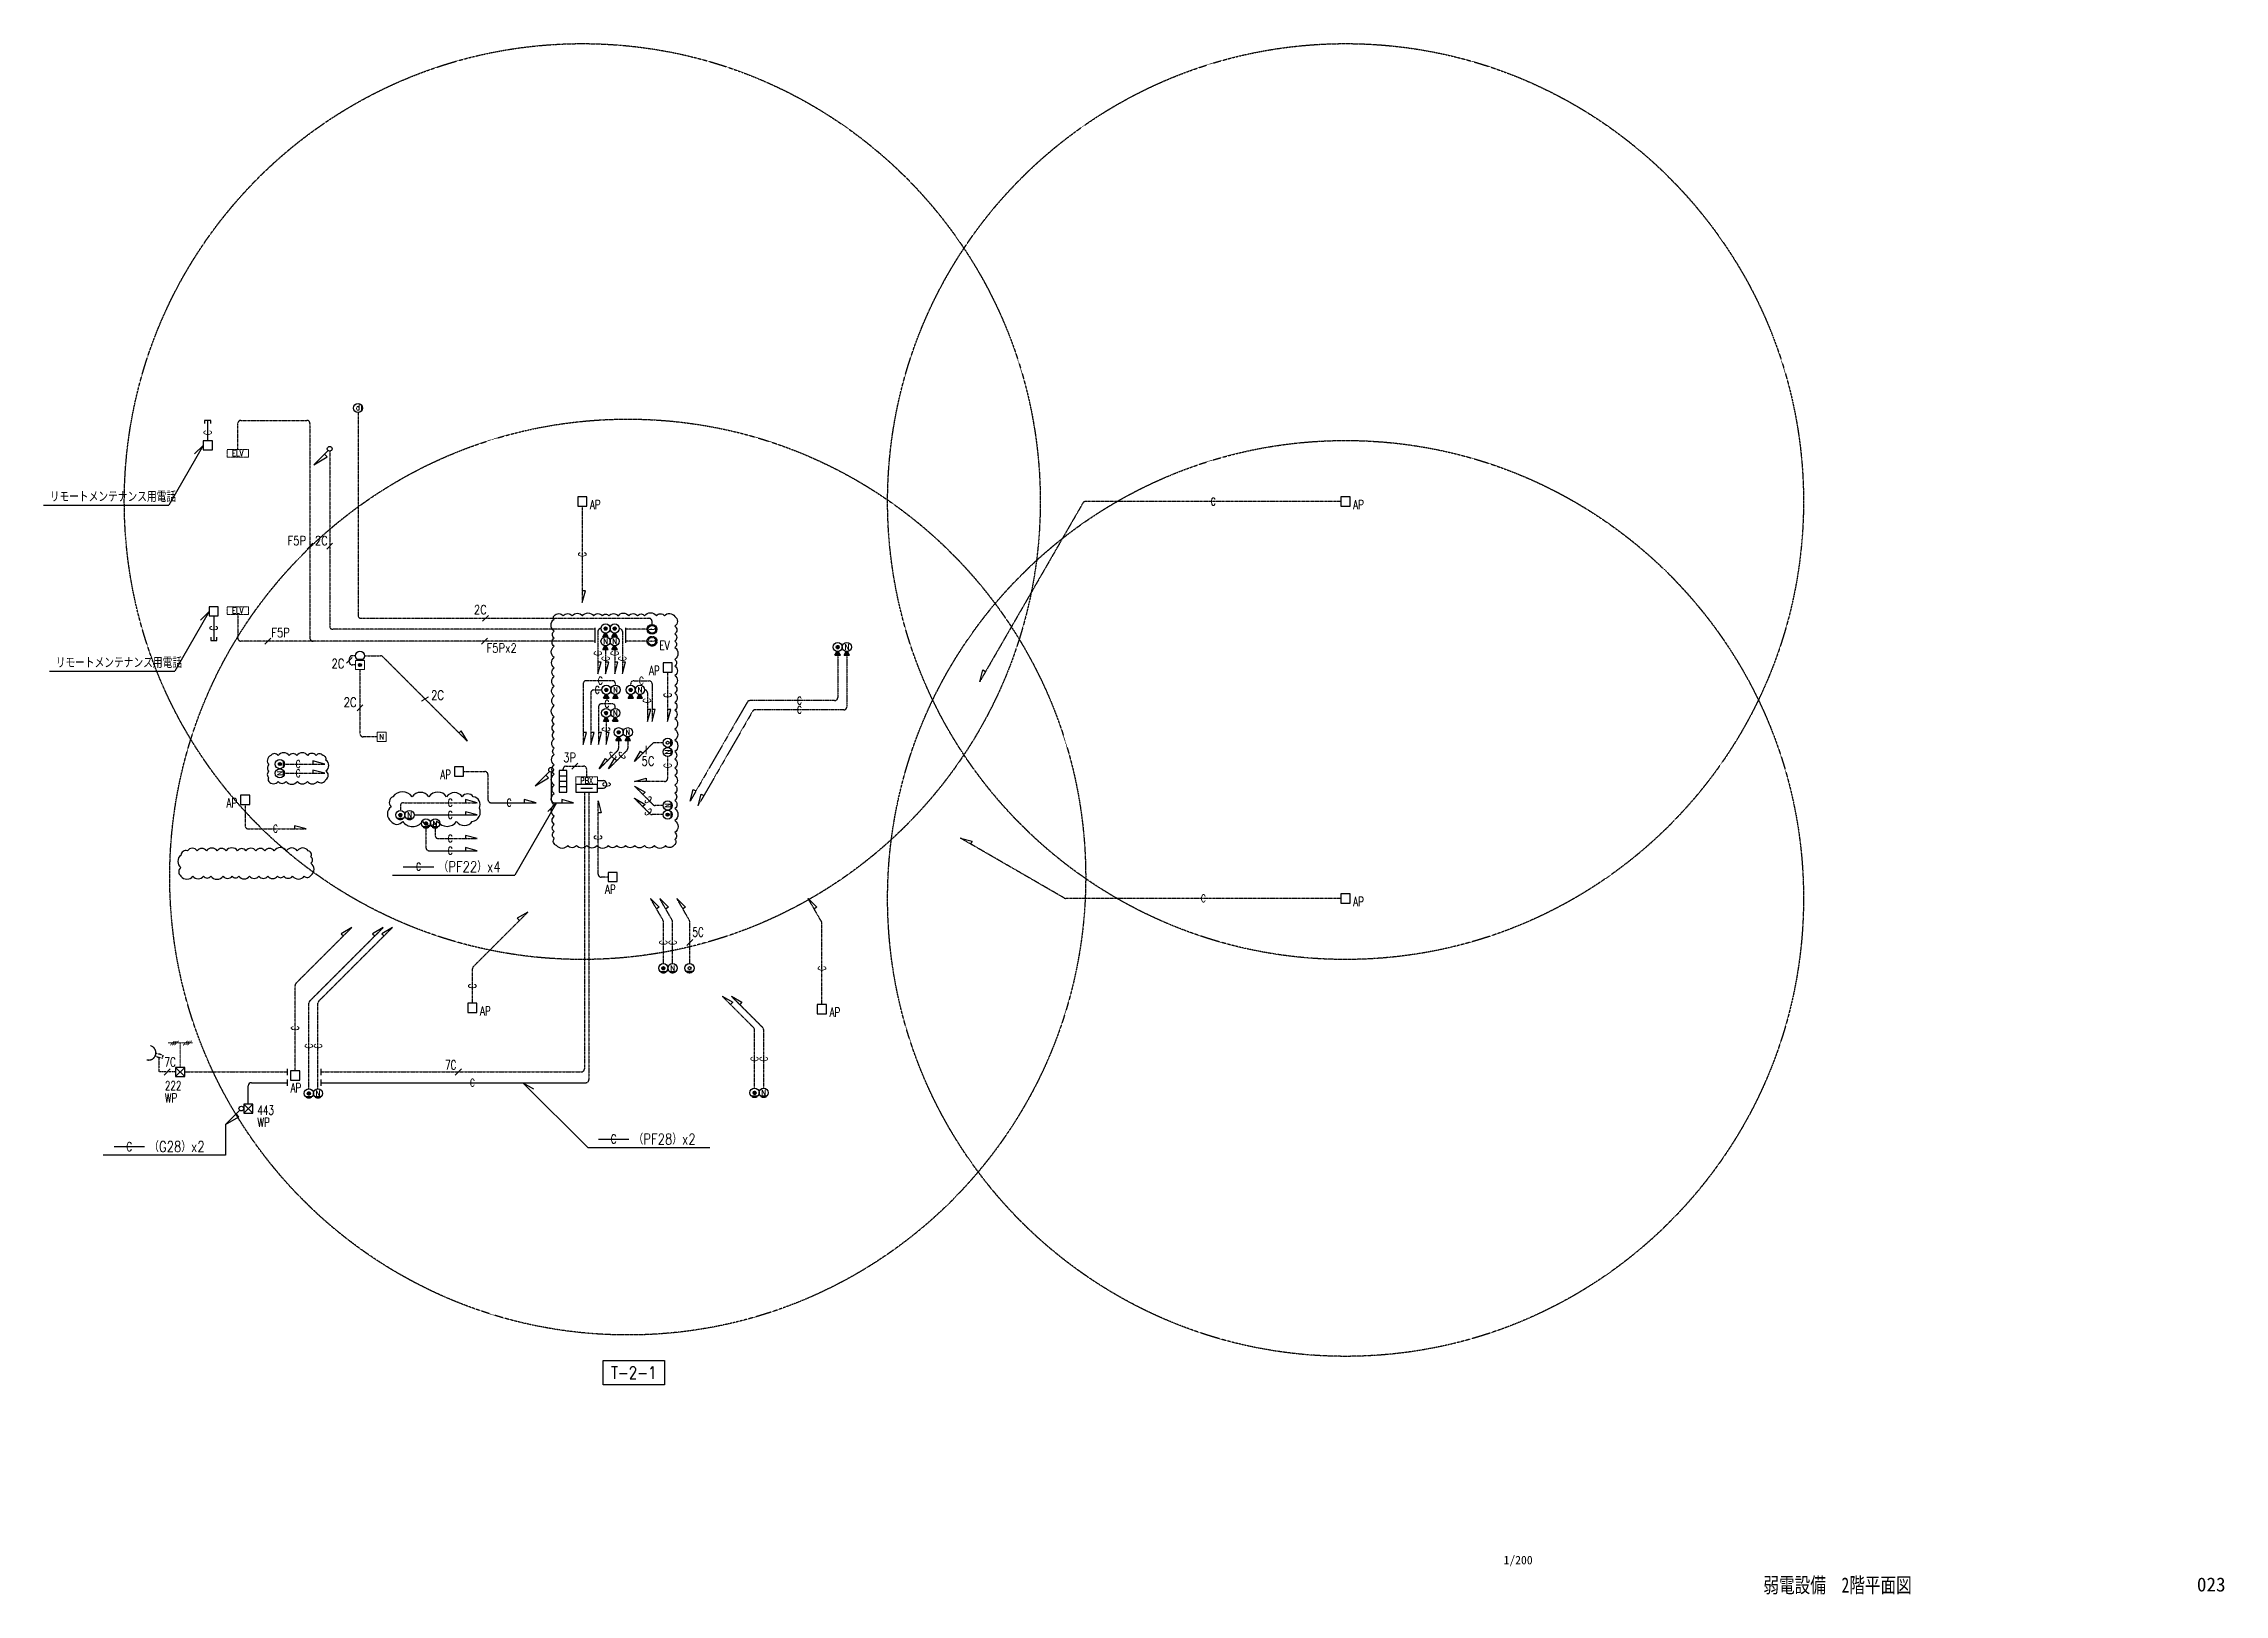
# Model space of a CAD drawing. Header units: millimetres. Extents: x 2708 to 176605, y 1463 to 57550.
# Drawn here: x 105176 to 176605, y 1463 to 52260 of the extents above; entities that cross this region are included whole.
import ezdxf
from ezdxf.enums import TextEntityAlignment as Align

# ---------------------------------------------------------------- set-up
doc = ezdxf.new("R2010")
doc.units = ezdxf.units.MM
doc.header["$LTSCALE"] = 0.2
for name, pattern in [('CENTER', [50.8, 31.75, -6.35, 6.35, -6.35]), ('DASHED', [19.05, 12.7, -6.35]), ('HIDDEN', [9.525, 6.35, -3.175]), ('PHANTOM', [63.5, 31.75, -6.35, 6.35, -6.35, 6.35, -6.35])]:
    doc.linetypes.add(name, pattern=pattern)
for name, color, linetype in [('1 シンボル', 2, 'Continuous'), ('1_シンボル', 2, 'Continuous'), ('1_乗数', 3, 'Continuous'), ('1_強調文字', 4, 'Continuous'), ('1_文字', 3, 'Continuous'), ('1_範囲円', 9, 'HIDDEN'), ('1_配線_1', 1, 'Continuous'), ('1_配線_3', 1, 'DASHED'), ('1_配線_4', 1, 'CENTER'), ('1_配線_5', 1, 'PHANTOM'), ('枠内記述', 3, 'Continuous')]:
    doc.layers.add(name, color=color, linetype=linetype)
doc.layers.add('1_追加変更', color=10, linetype='Continuous', plot=False)
doc.styles.get("Standard").update_dxf_attribs({"font": 'simplex.shx', "width": 0.8, "bigfont": 'extfont2.shx'})
doc.styles.add('ゴシック', font='MS Gothic.ttf', dxfattribs={"height": 4})
pattern_1 = [(0, (-9108.5954, -6550), (0, 3.175), [])]
pattern_2 = [(0, (-9891.4046, -6700), (0, 3.175), [])]

# ---------------------------------------------------------------- blocks, each defined once
blk = doc.blocks.new('C-ｼﾞｬﾝｸｼｮﾝﾎﾞｯｸｽ')
at = {"color": 0, "linetype": 'ByBlock'}
blk.add_lwpolyline([(-150, -150), (150, -150), (150, 150), (-150, 150)], close=True, dxfattribs=at)
blk = doc.blocks.new('盤記号1')
at = {"layer": '1_シンボル', "color": 0, "linetype": 'ByBlock', "lineweight": -2}
blk.add_lwpolyline([(-350, 0), (350, 0), (350, 250), (-350, 250)], close=True, dxfattribs=at)
at = {"layer": '1_シンボル', "color": 0, "linetype": 'ByBlock', "lineweight": 0, "width": 0.8}
blk.add_text('ELV', height=200, dxfattribs=at).set_placement((0, 125), align=Align.MIDDLE)
blk = doc.blocks.new('IT-ｲﾝﾀｰﾎﾝ親W')
at = {"linetype": 'ByBlock'}
blk.add_hatch(color=0, dxfattribs=at).paths.add_polyline_path([(102, 36), (-102, 36, 0.358477)])
at = {"color": 0, "linetype": 'ByBlock'}
blk.add_line((-102, 36), (102, 36), dxfattribs=at)
for radius in [160, 125]:
    blk.add_circle((0, 160), radius, dxfattribs=at)
at = {"color": 0, "linetype": 'ByBlock', "width": 0.8}
blk.add_text('t', height=180, dxfattribs=at).set_placement((6, 70), align=Align.CENTER)
blk = doc.blocks.new('INS-G8V1X')
at = {"layer": '1_乗数', "color": 3, "linetype": 'Continuous', "lineweight": 9}
blk.add_line((-0.96, -0.96), (0.96, 0.96), dxfattribs=at)
blk = doc.blocks.new('C-立上り')
at = {"color": 0, "linetype": 'ByBlock'}
blk.add_line((54, 54), (521, 521), dxfattribs=at)
blk.add_lwpolyline([(521, 521), (81, 267), (174, 174)], dxfattribs=at)
blk.add_circle((0, 0), 77, dxfattribs=at)
blk = doc.blocks.new('呼出ボタン')
at = {"color": 0, "lineweight": 0}
blk.add_lwpolyline([(-150, 300), (150, 300), (150, 0), (-150, 0)], close=True, dxfattribs=at)
at = {"color": 0, "lineweight": 0, "width": 0.8}
blk.add_text('N', height=180, dxfattribs=at).set_placement((0, 150), align=Align.MIDDLE)
blk = doc.blocks.new('復旧ボタン')
blk.add_hatch(color=0).paths.add_polyline_path([(50, 150, 1), (-50, 150, 1)])
at = {"color": 0, "lineweight": 0}
blk.add_lwpolyline([(-150, 300), (150, 300), (150, 0), (-150, 0)], close=True, dxfattribs=at)
at = {"color": 0}
blk.add_circle((0, 150), 50, dxfattribs=at)
blk = doc.blocks.new('IT-表示灯')
blk.add_hatch(color=0).paths.add_polyline_path([(34, 95, 0.173823), (0, 0, 0.173823), (34, -95)])
at = {"color": 0}
blk.add_line((34, -95), (34, 95), dxfattribs=at)
blk.add_circle((150, 0), 150, dxfattribs=at)
blk = doc.blocks.new('IT-表示盤')
at = {"color": 0}
for p, q in [((-175, 250), (-175, 0)), ((0, 250), (0, 0)), ((175, 250), (175, 0))]:
    blk.add_line(p, q, dxfattribs=at)
blk.add_lwpolyline([(-350, 0), (350, 0), (350, 250), (-350, 250)], close=True, dxfattribs=at)
blk = doc.blocks.new('ET-端子盤')
at = {"color": 0, "linetype": 'ByBlock'}
blk.add_line((-193, 125), (193, 125), dxfattribs=at)
blk.add_lwpolyline([(-350, 0), (350, 0), (350, 250), (-350, 250)], close=True, dxfattribs=at)
blk = doc.blocks.new('C-情報ｱｳﾄﾚｯﾄW-1')
at = {"linetype": 'ByBlock'}
h = blk.add_hatch(dxfattribs=at)
h.set_pattern_fill('LINE', color=0, style=0)
h.set_pattern_definition([(0, (-8488.8142, -21750), (0, 3.175), [])])
h.paths.add_polyline_path([(-95, 34, 0.173823), (0, 0, 0.173823), (95, 34)])
blk.add_line((95, 34), (-95, 34), dxfattribs=at)
blk.add_circle((0, 150), 150, dxfattribs=at)
at = {"color": 0, "linetype": 'ByBlock', "width": 0.8}
blk.add_text('N', height=180, dxfattribs=at).set_placement((0, 150), align=Align.MIDDLE)
blk = doc.blocks.new('TE-電話ｱｳﾄﾚｯﾄW')
at = {"linetype": 'ByBlock'}
h = blk.add_hatch(dxfattribs=at)
h.set_pattern_fill('LINE', color=0, style=0)
h.set_pattern_definition(pattern_1)
h.paths.add_polyline_path([(-95, 34, 0.173823), (0, 0, 0.173823), (95, 34)])
h = blk.add_hatch(dxfattribs=at)
h.set_pattern_fill('LINE', color=0, style=0)
h.set_pattern_definition(pattern_1)
h.paths.add_polyline_path([(0, 200, 1), (0, 100, 1)])
at = {"color": 0, "linetype": 'ByBlock'}
blk.add_line((95, 34), (-95, 34), dxfattribs=at)
for radius in [150, 50]:
    blk.add_circle((0, 150), radius, dxfattribs=at)
blk = doc.blocks.new('PBX')
at = {"color": 0, "linetype": 'ByBlock', "lineweight": 0}
blk.add_lwpolyline([(-350, 0), (350, 0), (350, 250), (-350, 250)], close=True, dxfattribs=at)
at = {"color": 0, "linetype": 'ByBlock', "lineweight": 0, "width": 0.8}
blk.add_text('PBX', height=200, dxfattribs=at).set_placement((0, 125), align=Align.MIDDLE)
blk = doc.blocks.new('O- LAN F')
at = {"linetype": 'ByBlock'}
h = blk.add_hatch(dxfattribs=at)
h.set_pattern_fill('LINE', color=0, style=0)
h.set_pattern_definition([(0, (-10596.366, -21900), (0, 3.175), [])])
h.paths.add_polyline_path([(89, -268), (20, -149, -0.068545), (-20, -149), (-89, -268)])
at = {"color": 0, "linetype": 'ByBlock'}
for p, q in [((-89, -268), (-20, -149)), ((-89, -268), (89, -268)), ((89, -268), (20, -149))]:
    blk.add_line(p, q, dxfattribs=at)
at = {"linetype": 'ByBlock'}
blk.add_circle((0, 0), 150, dxfattribs=at)
at = {"color": 0, "linetype": 'ByBlock', "width": 0.8}
blk.add_text('N', height=180, dxfattribs=at).set_placement((0, -92), align=Align.CENTER)
blk = doc.blocks.new('O-ｺﾝｾﾝﾄTEL F')
at = {"linetype": 'ByBlock'}
h = blk.add_hatch(dxfattribs=at)
h.set_pattern_fill('LINE', color=0, style=0)
h.set_pattern_definition(pattern_2)
h.paths.add_polyline_path([(50, 0, 1), (-50, 0, 1)])
h = blk.add_hatch(dxfattribs=at)
h.set_pattern_fill('LINE', color=0, style=0)
h.set_pattern_definition(pattern_2)
h.paths.add_polyline_path([(89, -268), (20, -149, -0.068545), (-20, -149), (-89, -268)])
at = {"color": 0, "linetype": 'ByBlock'}
for p, q in [((-89, -268), (-20, -149)), ((-89, -268), (89, -268)), ((89, -268), (20, -149))]:
    blk.add_line(p, q, dxfattribs=at)
for radius in [150, 50]:
    blk.add_circle((0, 0), radius, dxfattribs=at)
blk = doc.blocks.new('T-直列ﾕﾆｯﾄW')
at = {"linetype": 'ByBlock'}
h = blk.add_hatch(dxfattribs=at)
h.set_pattern_fill('LINE', color=0, style=0)
h.set_pattern_definition([(0, (-51108.5954, -4939.648), (0, 3.175), [])])
h.paths.add_polyline_path([(112, 50), (-112, 50, 0.213422), (0, 0, 0.213422)])
at = {"color": 0, "linetype": 'ByBlock'}
blk.add_line((-112, 50), (112, 50), dxfattribs=at)
for radius in [150, 50]:
    blk.add_circle((0, 150), radius, dxfattribs=at)
blk = doc.blocks.new('T-ﾊﾟﾗﾎﾞﾗｱﾝﾃﾅ')
at = {"color": 0, "linetype": 'ByBlock'}
blk.add_line((0, 332), (0, 0), dxfattribs=at)
blk.add_lwpolyline([(-118, 364), (118, 301), (144, 398), (-92, 461)], close=True, dxfattribs=at)
blk.add_ellipse((-331, 478), major_axis=(-118, 204), ratio=1, start_param=2.356194, end_param=5.497787, dxfattribs=at)
blk = doc.blocks.new('C-ﾌﾟﾙﾎﾞｯｸｽ')
at = {"color": 0, "linetype": 'ByBlock'}
for p, q in [((-150, 150), (150, -150)), ((150, 150), (-150, -150))]:
    blk.add_line(p, q, dxfattribs=at)
blk.add_lwpolyline([(-150, -150), (150, -150), (150, 150), (-150, 150)], close=True, dxfattribs=at)
blk = doc.blocks.new('C-立下り')
at = {"color": 0, "linetype": 'ByBlock'}
blk.add_line((-54, -54), (-521, -521), dxfattribs=at)
blk.add_lwpolyline([(-521, -521), (-81, -267), (-174, -174)], dxfattribs=at)
blk.add_circle((0, 0), 77, dxfattribs=at)

msp = doc.modelspace()

# ---------------------------------------------------------------- hatches: boundary and pattern name
at = {"layer": '1_シンボル'}
msp.add_hatch(color=256, dxfattribs=at).paths.add_polyline_path([(115591, 40227, 0.358477), (115591, 40418)])

# ---------------------------------------------------------------- linework, layer by layer
msp.add_line((115591, 40418), (115591, 40227), dxfattribs=at)
at = {"layer": '1_シンボル', "color": 7, "linetype": 'HIDDEN', "lineweight": 0}
for p, q in [((109251, 19525), (110049, 19525)), ((109454, 19581), (109322, 19450)), ((109523, 19586), (109391, 19454)), ((109592, 19591), (109460, 19459)), ((109650, 19525), (109650, 18725)), ((109884, 19586), (109752, 19454)), ((109953, 19591), (109821, 19459)), ((110021, 19596), (109890, 19464))]:
    msp.add_line(p, q, dxfattribs=at)
at = {"layer": '1_シンボル'}
msp.add_circle((115475, 40322), 150, dxfattribs=at)
at = {"layer": '1_乗数', "linetype": 'Continuous', "lineweight": -3}
for p, q in [((126439, 22913), (126239, 22713)), ((109325, 18675), (109125, 18475)), ((118860, 18675), (118660, 18475))]:
    msp.add_line(p, q, dxfattribs=at)
at = {"layer": '1_強調文字'}
msp.add_lwpolyline([(123508, 9125), (125508, 9125), (125508, 8325), (123508, 8325)], close=True, dxfattribs=at)
at = {"layer": '1_文字'}
for p, q in [((110405, 39100), (109276, 37146)), ((110405, 39100), (110122, 38818)), ((105176, 37146), (109276, 37146)), ((110599, 33663), (109471, 31709)), ((110599, 33663), (110316, 33380)), ((105371, 31709), (109471, 31709)), ((121977, 27395), (120608, 25024)), ((121977, 27395), (121694, 27112)), ((116608, 25024), (120608, 25024)), ((120876, 18225), (122997, 16104)), ((120876, 18225), (121222, 18025)), ((111132, 16854), (111132, 15854)), ((111132, 15854), (107132, 15854)), ((122997, 16104), (126997, 16104))]:
    msp.add_line(p, q, dxfattribs=at)
at = {"layer": '1_範囲円'}
for centre in [(122820, 37260), (147820, 37260), (124308, 24960), (147820, 24260)]:
    msp.add_circle(centre, 15000, dxfattribs=at)
at = {"layer": '1_追加変更'}
for points in [[(121901, 33516, -0.520567), (122195, 33516, -0.520567), (122489, 33516, -0.520567), (122826, 33516, -0.520567), (123188, 33516, -0.520567), (123473, 33516, -0.520567), (123694, 33516, -0.520567), (123988, 33516, -0.520567), (124341, 33516, -0.520567), (124626, 33516, -0.520567), (124863, 33516, -0.520567), (125250, 33516, -0.520567), (125510, 33516, -0.520567), (125852, 33494, -0.520567), (125852, 33177, -0.520567), (125852, 32932, -0.520567), (125852, 32688, -0.520567), (125852, 32480, -0.520567), (125852, 32087, -0.520567), (125852, 31873, -0.520567), (125852, 31557, -0.520567), (125852, 31236, -0.520567), (125852, 30984, -0.520567), (125852, 30681, -0.520567), (125852, 30427, -0.520567), (125852, 30153, -0.520567), (125852, 29802, -0.520567), (125852, 29444, -0.520567), (125852, 29070, -0.520567), (125852, 28826, -0.520567), (125852, 28533, -0.520567), (125852, 28284, -0.520567), (125852, 27966, -0.520567), (125852, 27709, -0.520567), (125852, 27465, -0.520567), (125852, 27205, -0.520567), (125852, 26811, -0.520567), (125852, 26415, -0.520567), (125852, 26194, -0.520567), (125814, 25995, -0.520567), (125546, 25995, -0.520567), (125180, 25995, -0.520567), (124853, 25995, -0.520567), (124536, 25995, -0.520567), (124240, 25995, -0.520567), (123948, 25995, -0.520567), (123668, 25995, -0.520567), (123303, 25995, -0.520567), (122967, 25995, -0.520567), (122628, 25995, -0.520567), (122342, 25995, -0.520567), (121980, 25995, -0.520567), (121901, 26232, -0.520567), (121901, 26447, -0.520567), (121901, 26688, -0.520567), (121901, 26951, -0.520567), (121901, 27327, -0.520567), (121901, 27698, -0.520567), (121901, 27967, -0.520567), (121901, 28332, -0.520567), (121901, 28632, -0.520567), (121901, 28977, -0.520567), (121901, 29181, -0.520567), (121901, 29493, -0.520567), (121901, 29711, -0.520567), (121901, 29968, -0.520567), (121901, 30209, -0.520567), (121901, 30575, -0.520567), (121901, 30891, -0.520567), (121901, 31215, -0.520567), (121901, 31527, -0.520567), (121901, 31813, -0.520567), (121901, 32151, -0.520567), (121901, 32520, -0.520567), (121901, 32789, -0.520567), (121901, 33016, -0.520567), (121901, 33409, -0.520567)], [(112558, 28095, 0.520567), (112859, 28095, 0.520567), (113116, 28095, 0.520567), (113488, 28095, 0.520567), (113815, 28095, 0.520567), (114145, 28095, 0.520567), (114424, 28153, 0.520567), (114424, 28439, 0.520567), (114424, 28792, 0.520567), (114316, 28940, 0.520567), (114100, 28940, 0.520567), (113826, 28940, 0.520567), (113473, 28940, 0.520567), (113220, 28940, 0.520567), (112859, 28940, 0.520567), (112614, 28940, 0.520567), (112558, 28631, 0.520567), (112558, 28424, 0.520567), (112558, 28209, 0.520567)], [(116560, 26783, 0.520567), (116938, 26783, 0.520567), (117586, 26783, 0.520567), (118080, 26783, 0.520567), (118701, 26783, 0.520567), (119217, 26783, 0.520567), (119448, 27216, 0.520567), (119247, 27592, 0.520567), (118888, 27592, 0.520567), (118377, 27592, 0.520567), (117794, 27592, 0.520567), (117247, 27592, 0.520567), (116615, 27592, 0.520567), (116560, 27262, 0.520567)], [(109675, 24992, 0.520567), (110067, 24992, 0.520567), (110410, 24992, 0.520567), (110656, 24992, 0.520567), (111052, 24992, 0.520567), (111355, 24992, 0.520567), (111570, 24992, 0.520567), (111923, 24992, 0.520567), (112225, 24992, 0.520567), (112520, 24992, 0.520567), (112835, 24992, 0.520567), (113047, 24992, 0.520567), (113329, 24992, 0.520567), (113714, 24992, 0.520567), (113930, 25016, 0.520567), (113930, 25413, 0.520567), (113930, 25619, 0.520567), (113841, 25820, 0.520567), (113486, 25820, 0.520567), (113126, 25820, 0.520567), (112731, 25820, 0.520567), (112423, 25820, 0.520567), (112128, 25820, 0.520567), (111805, 25820, 0.520567), (111528, 25820, 0.520567), (111154, 25820, 0.520567), (110860, 25820, 0.520567), (110514, 25820, 0.520567), (110208, 25820, 0.520567), (109888, 25820, 0.520567), (109675, 25671, 0.520567), (109675, 25274, 0.520567)]]:
    msp.add_lwpolyline(points, format="xyb", close=True, dxfattribs=at)
at = {"layer": '1_配線_1'}
for p, q in [((110551, 39250), (110551, 39917)), ((110749, 33513), (110749, 32713)), ((123229, 33125), (123229, 32635)), ((124235, 33125), (124235, 32635)), ((121800, 28396), (121800, 27495)), ((123314, 28120), (123514, 28120)), ((123314, 27870), (123514, 27870)), ((123614, 28020), (123614, 27970)), ((119830, 27395), (121308, 27395)), ((121900, 27395), (122535, 27395)), ((117312, 26995), (119377, 26995)), ((117800, 25823), (119377, 25823)), ((116958, 25299), (117958, 25299)), ((113165, 18475), (113165, 18675)), ((114263, 18475), (114263, 18675)), ((111880, 17525), (111880, 18125)), ((111980, 18225), (113165, 18225)), ((113165, 18125), (113165, 18325)), ((114263, 18125), (114263, 18325)), ((114263, 18225), (122939, 18225)), ((107482, 16129), (108482, 16129)), ((123347, 16379), (124347, 16379))]:
    msp.add_line(p, q, dxfattribs=at)
for points in [[(110651, 39817), (110651, 39917), (110451, 39917), (110451, 39817)], [(122820, 33948), (122924, 34334), (122820, 34334)], [(110649, 32813), (110649, 32713), (110849, 32713), (110849, 32813)], [(123329, 31615), (123433, 32002), (123329, 32002)], [(123582, 31615), (123686, 32002), (123582, 32002)], [(123882, 31615), (123986, 32002), (123882, 32002)], [(124135, 31615), (124239, 32002), (124135, 32002)], [(135837, 31359), (135941, 31745), (136030, 31694)], [(124957, 30060), (125060, 30447), (124957, 30447)], [(125107, 30060), (125210, 30447), (125107, 30447)], [(125615, 30060), (125718, 30447), (125615, 30447)], [(119056, 29406), (118856, 29752), (118783, 29679)], [(122851, 29303), (122954, 29690), (122851, 29690)], [(123101, 29303), (123204, 29690), (123101, 29690)], [(123351, 29303), (123454, 29690), (123351, 29690)], [(123601, 29303), (123704, 29690), (123601, 29690)], [(114384, 28660), (113998, 28764), (113998, 28660)], [(123375, 28500), (123575, 28847), (123648, 28773)], [(123675, 28500), (123875, 28847), (123948, 28773)], [(124528, 28741), (124728, 29087), (124802, 29014)], [(114384, 28360), (113998, 28464), (113998, 28360)], [(124528, 28091), (124915, 28194), (124915, 28091)], [(124528, 27941), (124875, 27741), (124802, 27668)], [(119377, 27395), (118991, 27499), (118991, 27395)], [(121308, 27395), (120921, 27499), (120921, 27395)], [(122535, 27395), (122148, 27499), (122148, 27395)], [(123336, 27456), (123439, 27069), (123336, 27069)], [(124528, 27541), (124875, 27341), (124802, 27268)], [(126350, 27444), (126454, 27830), (126543, 27779)], [(126610, 27294), (126713, 27680), (126803, 27629)], [(113777, 26539), (113391, 26643), (113391, 26539)], [(119377, 26995), (118991, 27099), (118991, 26995)], [(119377, 26223), (118991, 26326), (118991, 26223)], [(119377, 25823), (118991, 25926), (118991, 25823)], [(135204, 26237), (135590, 26133), (135538, 26044)], [(121037, 23811), (120691, 23611), (120764, 23538)], [(125058, 24253), (125341, 23970), (125251, 23919)], [(125358, 24253), (125641, 23970), (125551, 23919)], [(125920, 24253), (126203, 23970), (126113, 23919)], [(130220, 24253), (130503, 23970), (130413, 23919)], [(115268, 23305), (114921, 23105), (114995, 23032)], [(116299, 23305), (115953, 23105), (116026, 23032)], [(116599, 23305), (116253, 23105), (116326, 23032)], [(127403, 21057), (127749, 20857), (127676, 20783)], [(127703, 21057), (128049, 20857), (127976, 20783)]]:
    msp.add_lwpolyline(points, dxfattribs=at)
for centre, start, end in [((123514, 28020), 0, 90), ((123514, 27970), 270, 0), ((121900, 27495), 180, 270), ((111980, 18125), 90, 180)]:
    msp.add_arc(centre, 100, start, end, dxfattribs=at)
at = {"layer": '1_配線_3'}
for p in [(108950, 18725), (109500, 18575)]:
    msp.add_line(p, (108950, 18575), dxfattribs=at)
at = {"layer": '1_配線_4'}
for p, q in [((115475, 40172), (115475, 33535)), ((111536, 38967), (111536, 39817)), ((111636, 39917), (113800, 39917)), ((113900, 39817), (113900, 32785)), ((114546, 38911), (114546, 33175)), ((139215, 37210), (135837, 31359)), ((147670, 37260), (139302, 37260)), ((122820, 37110), (122820, 33948)), ((111536, 33563), (111536, 32785)), ((123229, 33075), (114646, 33075)), ((115575, 33435), (125005, 33435)), ((124945, 33075), (124235, 33075)), ((125105, 33235), (125105, 33335)), ((123229, 32685), (111636, 32685)), ((115389, 32207), (115289, 32207)), ((115689, 32207), (116213, 32207)), ((116284, 32178), (119056, 29406)), ((124945, 32685), (124235, 32685)), ((115189, 32107), (115189, 32007)), ((115389, 31907), (115289, 31907)), ((115539, 31757), (115539, 29655)), ((125615, 31675), (125615, 30060)), ((122851, 31294), (122851, 29303)), ((123101, 30992), (123101, 29303)), ((123351, 30535), (123351, 29303)), ((123801, 30635), (123451, 30635)), ((123601, 30066), (123601, 29303)), ((123901, 30484), (123901, 30535)), ((116100, 29555), (115639, 29555)), ((124011, 29437), (124011, 29178)), ((124311, 29437), (124311, 29178)), ((125117, 29329), (124528, 28741)), ((125465, 29359), (125188, 29359)), ((113065, 28660), (114384, 28660)), ((122292, 28595), (122864, 28595)), ((123982, 29107), (123375, 28500)), ((124282, 29107), (123675, 28500)), ((125615, 28909), (125615, 28191)), ((113065, 28360), (114384, 28360)), ((118930, 28417), (119630, 28417)), ((119730, 28317), (119730, 27495)), ((122192, 28445), (122192, 28495)), ((122964, 28245), (122964, 28495)), ((125515, 28091), (124528, 28091)), ((125136, 27334), (124528, 27941)), ((111777, 27339), (111777, 26639)), ((116862, 27295), (116862, 27145)), ((116962, 27395), (119377, 27395)), ((122889, 27745), (122889, 18675)), ((123039, 27745), (123039, 18325)), ((123336, 25060), (123336, 27456)), ((125036, 27034), (124528, 27541)), ((125465, 27304), (125206, 27304)), ((111877, 26539), (113777, 26539)), ((117700, 26567), (117700, 25923)), ((118000, 26567), (118000, 26323)), ((125465, 27004), (125106, 27004)), ((118100, 26223), (119377, 26223)), ((138605, 24273), (135204, 26237)), ((123665, 24960), (123436, 24960)), ((119250, 22024), (121037, 23811)), ((125463, 23551), (125058, 24253)), ((125763, 23551), (125358, 24253)), ((126325, 23551), (125920, 24253)), ((130655, 23500), (130220, 24253)), ((147670, 24260), (138655, 24260)), ((113444, 21482), (115268, 23305)), ((113892, 20898), (116299, 23305)), ((114192, 20898), (116599, 23305)), ((125477, 22125), (125477, 23501)), ((125777, 22125), (125777, 23501)), ((126339, 22125), (126339, 23501)), ((130668, 20782), (130668, 23450)), ((119221, 20825), (119221, 21954)), ((113415, 18608), (113415, 21411)), ((113863, 18025), (113863, 20828)), ((114163, 18025), (114163, 20828)), ((128432, 20027), (127403, 21057)), ((128732, 20027), (127703, 21057)), ((128461, 18045), (128461, 19957)), ((128761, 18045), (128761, 19957)), ((109800, 18575), (113165, 18575)), ((114263, 18575), (122789, 18575))]:
    msp.add_line(p, q, dxfattribs=at)
for centre, start, end in [((111636, 39817), 90, 180), ((113800, 39817), 0, 90), ((139302, 37160), 90, 150), ((114646, 33175), 180, 270), ((115575, 33535), 180, 270), ((125005, 33335), 0, 90), ((111636, 32785), 180, 270), ((114000, 32785), 180, 270), ((115289, 32107), 90, 180), ((116213, 32107), 45, 90), ((115289, 32007), 180, 270), ((122951, 31294), 90, 180), ((123201, 30992), 90, 180), ((123451, 30535), 90, 180), ((123801, 30535), 0, 90), ((115639, 29655), 180, 270), ((125188, 29259), 90, 135), ((122292, 28495), 90, 180), ((122864, 28495), 0, 90), ((123911, 29178), 315, 0), ((124211, 29178), 315, 0), ((119630, 28317), 0, 90), ((125515, 28191), 270, 0), ((116962, 27295), 90, 180), ((119830, 27495), 180, 270), ((125206, 27404), 225, 270), ((111877, 26639), 180, 270), ((125106, 27104), 225, 270), ((117800, 25923), 180, 270), ((118100, 26323), 180, 270), ((123436, 25060), 180, 270), ((138655, 24360), 240, 270), ((125377, 23501), 0, 30), ((125677, 23501), 0, 30), ((126239, 23501), 0, 30), ((130568, 23450), 0, 30), ((113515, 21411), 135, 180), ((119321, 21954), 135, 180), ((113963, 20828), 135, 180), ((114263, 20828), 135, 180), ((128361, 19957), 0, 45), ((128661, 19957), 0, 45), ((122789, 18675), 270, 0), ((122939, 18325), 270, 0)]:
    msp.add_arc(centre, 100, start, end, dxfattribs=at)
at = {"layer": '1_配線_5'}
for p, q in [((123329, 33001), (123329, 32685)), ((123432, 33101), (123429, 33101)), ((123432, 33101), (123429, 33101)), ((124135, 33001), (124135, 31615)), ((123329, 32685), (123329, 31615)), ((123582, 32415), (123582, 31615)), ((123882, 32415), (123882, 31615)), ((131186, 32227), (131186, 30838)), ((131486, 32227), (131486, 30538)), ((122951, 31394), (123807, 31394)), ((123201, 31092), (123457, 31092)), ((123907, 31242), (123907, 31294)), ((124407, 31242), (124407, 31292)), ((124507, 31392), (125007, 31392)), ((124957, 30992), (124957, 30060)), ((125107, 31292), (125107, 30060)), ((131086, 30738), (128309, 30738)), ((128223, 30688), (126350, 27444)), ((128396, 30388), (126610, 27294)), ((131386, 30438), (128483, 30438))]:
    msp.add_line(p, q, dxfattribs=at)
for centre, start, end in [((123429, 33001), 90, 180), ((124035, 33001), 0, 90), ((123807, 31294), 0, 90), ((124507, 31292), 90, 180), ((124857, 30992), 0, 90), ((125007, 31292), 0, 90), ((128309, 30638), 90, 150), ((131086, 30838), 270, 0), ((128483, 30338), 90, 150), ((131386, 30538), 270, 0)]:
    msp.add_arc(centre, 100, start, end, dxfattribs=at)

# ---------------------------------------------------------------- block references
at = {"layer": '1 シンボル', "rotation": 180}
for p in [(114546, 38988), (121799, 28473)]:
    msp.add_blockref('C-立上り', p, dxfattribs=at)
at = {"layer": '1_シンボル'}
for name, p in [('C-ｼﾞｬﾝｸｼｮﾝﾎﾞｯｸｽ', (110555, 39100)), ('C-ｼﾞｬﾝｸｼｮﾝﾎﾞｯｸｽ', (110749, 33663)), ('O-ｺﾝｾﾝﾄTEL F', (123582, 33101)), ('O-ｺﾝｾﾝﾄTEL F', (123882, 33101)), ('O- LAN F', (123582, 32683)), ('O- LAN F', (123882, 32683)), ('O-ｺﾝｾﾝﾄTEL F', (131186, 32495)), ('O- LAN F', (131486, 32495)), ('復旧ボタン', (115539, 31757)), ('O-ｺﾝｾﾝﾄTEL F', (123607, 31092)), ('O- LAN F', (123907, 31092)), ('O-ｺﾝｾﾝﾄTEL F', (124407, 31092)), ('O- LAN F', (124707, 31092)), ('O-ｺﾝｾﾝﾄTEL F', (123601, 30334)), ('O- LAN F', (123901, 30334)), ('呼出ボタン', (116250, 29405)), ('O-ｺﾝｾﾝﾄTEL F', (124011, 29704)), ('O- LAN F', (124311, 29704)), ('T-直列ﾕﾆｯﾄW', (126333, 21825))]:
    msp.add_blockref(name, p, dxfattribs=at)
at = {"layer": '1_シンボル', "color": 7, "linetype": 'HIDDEN', "lineweight": 0, "zscale": 0.01776621527802636}
for p in [(111536, 38717), (111536, 33563)]:
    msp.add_blockref('盤記号1', p, dxfattribs=at)
at = {"layer": '1_シンボル', "linetype": 'Continuous'}
for p in [(122820, 37260), (147820, 37260), (125615, 31825), (118780, 28417), (111777, 27489), (123815, 24960), (147820, 24260), (119221, 20675), (130668, 20632), (113415, 18458)]:
    msp.add_blockref('C-ｼﾞｬﾝｸｼｮﾝﾎﾞｯｸｽ', p, dxfattribs=at)
at = {"layer": '1_シンボル'}
for name, p, rotation in [('IT-ｲﾝﾀｰﾎﾝ親W', (125265, 33075), 90), ('IT-表示灯', (115539, 32057), 90.00000000011256), ('T-直列ﾕﾆｯﾄW', (125765, 29359), 89.99999999999999), ('IT-表示盤', (122067, 28095), 270)]:
    msp.add_blockref(name, p, dxfattribs=dict(at, rotation=rotation))
at = {"layer": '1_シンボル', "color": 7, "linetype": 'HIDDEN', "rotation": 90}
msp.add_blockref('IT-ｲﾝﾀｰﾎﾝ親W', (125265, 32685), dxfattribs=at)
at = {"layer": '1_シンボル', "lineweight": -3, "rotation": 89.99999999999999}
for p in [(113065, 28660), (125765, 27004)]:
    msp.add_blockref('TE-電話ｱｳﾄﾚｯﾄW', p, dxfattribs=at)
at = {"layer": '1_シンボル', "linetype": 'ByBlock', "lineweight": -3}
for p, rotation in [((125765, 29059), 90), ((113065, 28360), 89.99999999999999), ((125765, 27304), 89.99999999999999)]:
    msp.add_blockref('C-情報ｱｳﾄﾚｯﾄW-1', p, dxfattribs=dict(at, rotation=rotation))
at = {"layer": '1_シンボル', "color": 7, "linetype": 'HIDDEN'}
for name, p in [('PBX', (122964, 27995)), ('T-ﾊﾟﾗﾎﾞﾗｱﾝﾃﾅ', (108950, 18725))]:
    msp.add_blockref(name, p, dxfattribs=at)
at = {"layer": '1_シンボル', "linetype": 'Continuous', "lineweight": 0}
msp.add_blockref('ET-端子盤', (122964, 27745), dxfattribs=at)
at = {"layer": '1_シンボル', "lineweight": -3}
for p in [(116862, 26845), (117700, 26567), (125477, 21825), (113863, 17725), (128462, 17745)]:
    msp.add_blockref('TE-電話ｱｳﾄﾚｯﾄW', p, dxfattribs=at)
at = {"layer": '1_シンボル', "linetype": 'ByBlock', "lineweight": -3}
for p in [(117162, 26845), (118000, 26567), (125777, 21825), (114163, 17725), (128762, 17745)]:
    msp.add_blockref('C-情報ｱｳﾄﾚｯﾄW-1', p, dxfattribs=at)
at = {"layer": '1_シンボル', "lineweight": 0}
for p in [(109650, 18575), (111880, 17375)]:
    msp.add_blockref('C-ﾌﾟﾙﾎﾞｯｸｽ', p, dxfattribs=at)
at = {"layer": '1_シンボル', "linetype": 'ByBlock'}
msp.add_blockref('C-立下り', (111653, 17375), dxfattribs=at)
at = {"layer": '1_乗数', "xscale": 100, "yscale": 100, "zscale": 100}
for p in [(113900, 35797), (114546, 35797), (119653, 33435), (112518, 32685), (115188, 32057), (119618, 32685), (115538, 30505), (122578, 28595)]:
    msp.add_blockref('INS-G8V1X', p, dxfattribs=at)
for p, rotation in [((117670, 30792), 344.9999999999987), ((124907, 29119), 45.00000000000062)]:
    msp.add_blockref('INS-G8V1X', p, dxfattribs=dict(at, rotation=rotation))

# ---------------------------------------------------------------- texts
at = {"layer": '1_シンボル', "width": 0.8}
msp.add_text('d', height=180, dxfattribs=at).set_placement((115470, 40248), align=Align.CENTER)
at = {"layer": '1_シンボル', "color": 3, "linetype": 'ByBlock', "width": 0.7}
for s, p in [('EV', (125348, 32402)), ('WP', (109150, 17575)), ('222', (109150, 17975)), ('443', (112180, 17175)), ('WP', (112180, 16775))]:
    msp.add_text(s, height=300, dxfattribs=at).set_placement(p)
at = {"layer": '1_乗数', "linetype": 'Continuous', "lineweight": 0, "width": 0.7}
for rotation, p in [(90, (110551, 39517)), (90, (122820, 35529)), (90, (110749, 33113)), (90, (123329, 32288)), (90, (123582, 32115)), (90, (123882, 32288)), (90, (124135, 32115)), (90, (124941, 30737)), (90, (125615, 30917)), (90, (123599, 29797)), (45, (123821, 28946)), (45, (124121, 28946)), (90, (125615, 28609)), (90, (123614, 27993)), (135, (124980, 27489)), (135, (124980, 27089)), (90, (123336, 26258)), (90, (125477, 22813)), (90, (125777, 22813)), (90, (119221, 21389)), (90, (130668, 21970)), (90, (113415, 20010)), (90, (113863, 19426)), (90, (114163, 19426)), (90, (128461, 19001)), (90, (128761, 19001))]:
    msp.add_text('C', height=250, rotation=rotation, dxfattribs=at).set_placement(p, align=Align.MIDDLE)
for height, p in [(250, (143486, 37260)), (250, (123410, 31394)), (250, (124757, 31392)), (250, (123310, 31092)), (250, (123626, 30635)), (250, (129934, 30738)), (250, (129934, 30438)), (250, (113512, 28660)), (250, (113512, 28360)), (250, (118494, 27395)), (250, (120424, 27395)), (250, (112770, 26546)), (250, (118494, 26995)), (250, (118494, 26223)), (250, (118494, 25823)), (250, (117458, 25299)), (250, (143162, 24260)), (250, (119221, 18225)), (300, (123847, 16379)), (300, (107982, 16129))]:
    msp.add_text('C', height=height, dxfattribs=at).set_placement(p, align=Align.MIDDLE)
for s, p in [('5C', (126429, 23006)), ('7C', (109136, 18751)), ('7C', (118327, 18658))]:
    msp.add_text(s, height=300, dxfattribs=at).set_placement(p)
at = {"layer": '1_強調文字', "width": 0.8}
msp.add_text('T-2-1', height=400, dxfattribs=at).set_placement((124508, 8725), align=Align.MIDDLE_CENTER)
at = {"layer": '1_文字', "linetype": 'Continuous', "width": 0.7}
for s, height, p in [('リモートメンテナンス用電話', 350, (105376, 37246)), ('AP', 300, (123070, 37010)), ('AP', 300, (148070, 37010)), ('リモートメンテナンス用電話', 350, (105571, 31809)), ('AP', 300, (125005, 31575)), ('AP', 300, (118170, 28167)), ('AP', 300, (111167, 27239)), ('AP', 300, (123565, 24410)), ('AP', 300, (148070, 24010)), ('AP', 300, (119471, 20425)), ('AP', 300, (130918, 20382)), ('AP', 300, (113265, 17908))]:
    msp.add_text(s, height=height, dxfattribs=at).set_placement(p)
at = {"layer": '1_文字', "color": 3, "linetype": 'Continuous', "width": 0.8}
for s, p in [('F5P', (113168, 35829)), ('2C', (114064, 35829)), ('2C', (119270, 33567)), ('F5P', (112635, 32817)), ('F5Px2', (119687, 32310)), ('2C', (114605, 31804)), ('2C', (115006, 30537)), ('2C', (117868, 30768)), ('3P', (122196, 28727)), ('5C', (124762, 28607))]:
    msp.add_text(s, height=300, dxfattribs=at).set_placement(p)
at = {"layer": '1_文字', "width": 0.8}
for s, p in [('（PF22）x4', (118108, 25124)), ('（PF28）x2', (124497, 16204)), ('（G28）x2', (108632, 15954))]:
    msp.add_text(s, height=350, dxfattribs=at).set_placement(p)
at = {"layer": '枠内記述', "linetype": 'ByBlock', "lineweight": -2, "style": 'ゴシック'}
msp.add_text('1/200', height=280, dxfattribs=at).set_placement((152995, 2447))
at = {"layer": '枠内記述', "linetype": 'ByBlock', "lineweight": -2, "style": 'ゴシック', "width": 0.75}
msp.add_text('弱電設備\u30002階平面図', height=500, dxfattribs=at).set_placement((163935, 1769), align=Align.MIDDLE_CENTER)
at = {"layer": '枠内記述', "style": 'ゴシック'}
msp.add_text('023', height=460, dxfattribs=at).set_placement((175705, 1558))

doc.saveas('drawing.dxf')
